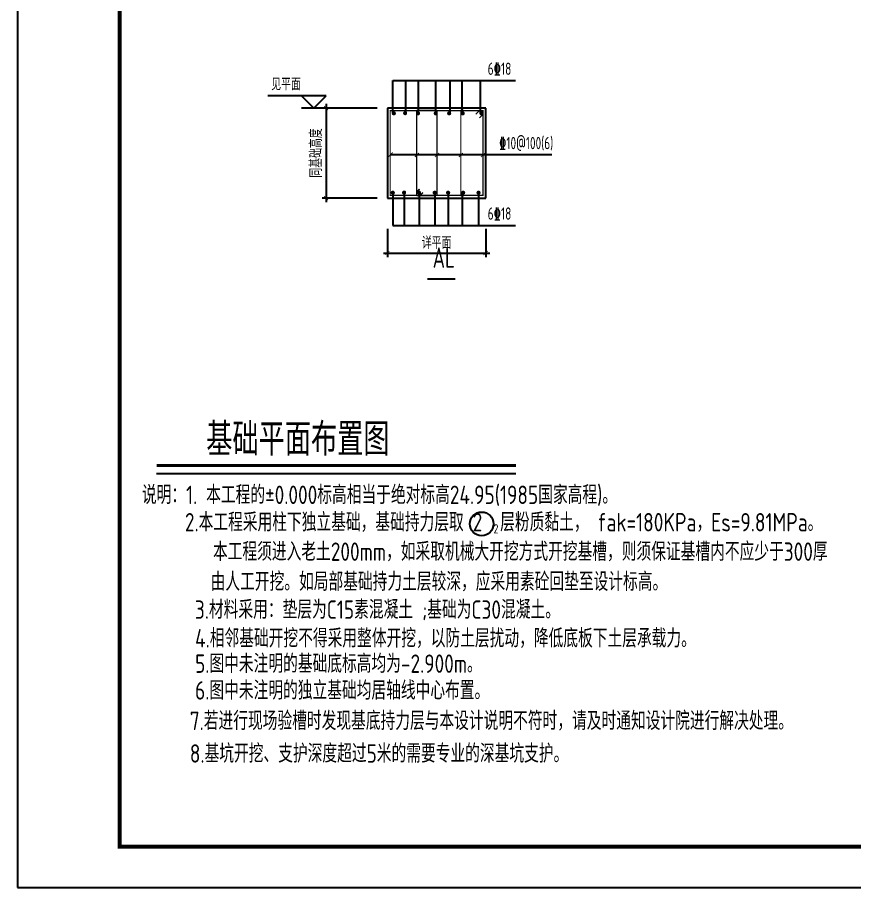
# Model space of a CAD drawing. Extents: x 169490 to 7584583, y -2399407 to 1374371.
# Drawn here: x 309432 to 329893, y 795791 to 817065 of the extents above; entities that cross this region are included whole.
import ezdxf
from ezdxf.enums import TextEntityAlignment as Align

# ---------------------------------------------------------------- set-up
doc = ezdxf.new("R2010")
doc.units = 0
doc.header["$LTSCALE"] = 100
doc.layers.get('0').update_dxf_attribs({"linetype": 'CONTINUOUS'})
doc.layers.get('DEFPOINTS').update_dxf_attribs({"linetype": 'CONTINUOUS'})
for name, color, linetype in [('BEAM_DE', 7, 'CONTINUOUS'), ('DIM', 3, 'CONTINUOUS'), ('S-SLAB-RTEXT', 7, 'CONTINUOUS'), ('TEXT', 7, 'CONTINUOUS'), ('THICK', 6, 'CONTINUOUS'), ('THIN', 190, 'CONTINUOUS'), ('图框', 140, 'CONTINUOUS'), ('文字', 7, 'CONTINUOUS'), ('门编号', 6, 'CONTINUOUS')]:
    doc.layers.add(name, color=color, linetype=linetype)
doc.layers.add('rein', color=10, linetype='CONTINUOUS', lineweight=18)
doc.styles.add('-宋体-结构', font='tssdeng2.shx', dxfattribs={"width": 0.8, "bigfont": 'hztxt.shx'})
doc.styles.add('TSSD_Dimension', font='Tssdeng.shx', dxfattribs={"width": 0.7, "bigfont": 'tssdchn.shx'})
doc.styles.add('TSSD_REIN', font='tssdeng.shx', dxfattribs={"width": 0.7, "bigfont": 'hztxt.shx'})
doc.dimstyles.new('TSSD_25_100', dxfattribs={"dimtxt": 300, "dimasz": 100, "dimexe": 100, "dimexo": 250, "dimgap": 100, "dimtad": 1, "dimdec": 0, "dimlfac": 0.25, "dimzin": 0, "dimdsep": 46, "dimtxsty": 'TSSD_Dimension', "dimblk": 'ARCHTICK', "dimcen": 0, "dimdle": 100, "dimclrt": 7, "dimadec": 0, "dimazin": 0, "dimtfac": 1, "dimtdec": 0, "dimtix": 1, "dimtmove": 2, "dimatfit": 3, "dimldrblk": 'ARCHTICK', "dimfxl": 1, "dimtolj": 1, "dimtzin": 0, "dimarcsym": 0})

# ---------------------------------------------------------------- blocks, each defined once
blk = doc.blocks.new('_ARCHTICK')
at = {"const_width": 0.15}
blk.add_lwpolyline([(-0.5, -0.5), (0.5, 0.5)], dxfattribs=at)
blk = doc.blocks.new('*D8628')
at = {"layer": 'DEFPOINTS', "color": 0, "transparency": 16777216}
for p in [(318477, 812149), (320877, 812149), (320877, 811305)]:
    blk.add_point(p, dxfattribs=at)
at = {"layer": 'DIM', "color": 0, "lineweight": -2, "transparency": 16777216}
for p, q in [((318477, 811899), (318477, 811205)), ((320877, 811899), (320877, 811205)), ((318377, 811305), (320977, 811305))]:
    blk.add_line(p, q, dxfattribs=at)
at = {"layer": 'DIM', "color": 0, "lineweight": -2, "transparency": 16777216, "xscale": 100, "yscale": 100, "zscale": 100, "rotation": 180}
blk.add_blockref('_ARCHTICK', (318477, 811305), dxfattribs=at)
at = {"layer": 'DIM', "color": 0, "lineweight": -2, "transparency": 16777216, "xscale": 100, "yscale": 100, "zscale": 100}
blk.add_blockref('_ARCHTICK', (320877, 811305), dxfattribs=at)
at = {"layer": 'DIM', "color": 7, "transparency": 16777216, "insert": (319677, 811555), "char_height": 300, "attachment_point": 5, "style": 'TSSD_Dimension'}
blk.add_mtext('\\A1;详平面', dxfattribs=at)
blk = doc.blocks.new('*D8629')
at = {"layer": 'DEFPOINTS', "color": 0, "transparency": 16777216}
for p in [(318477, 814849), (316977, 812649), (318477, 812649)]:
    blk.add_point(p, dxfattribs=at)
at = {"layer": 'DIM', "color": 0, "lineweight": -2, "transparency": 16777216}
for p, q in [((318227, 814849), (316877, 814849)), ((316977, 814949), (316977, 812549)), ((318227, 812649), (316877, 812649))]:
    blk.add_line(p, q, dxfattribs=at)
at = {"layer": 'DIM', "color": 0, "lineweight": -2, "transparency": 16777216, "xscale": 100, "yscale": 100, "zscale": 100}
for p, rotation in [((316977, 814849), 90), ((316977, 812649), 270)]:
    blk.add_blockref('_ARCHTICK', p, dxfattribs=dict(at, rotation=rotation))
at = {"layer": 'DIM', "color": 7, "transparency": 16777216, "insert": (316727, 813749), "char_height": 300, "attachment_point": 5, "rotation": 90, "style": 'TSSD_Dimension'}
blk.add_mtext('\\A1;同基础高度', dxfattribs=at)

msp = doc.modelspace()

# ---------------------------------------------------------------- linework, layer by layer
at = {"ltscale": 10}
msp.add_lwpolyline([(406537, 854191.4), (311932.1, 854191.4), (311932.1, 796791.4), (406537, 796791.4)], close=True, dxfattribs=at)
at = {"layer": 'BEAM_DE'}
for p, q in [((320877, 814849.4), (318477, 814849.4)), ((318477, 814849.4), (318477, 812649.4)), ((320877, 812649.4), (320877, 814849.4)), ((318477, 812649.4), (320877, 812649.4))]:
    msp.add_line(p, q, dxfattribs=at)
at = {"layer": 'rein'}
for p, q in [((319652.7, 814786.7), (319192.7, 814786.7)), ((320331, 814786.9), (320270.9, 814786.9)), ((319192.7, 812714.2), (319652.7, 812714.2)), ((320270.9, 812714.4), (320331, 812714.4))]:
    msp.add_line(p, q, dxfattribs=at)
for points, const_width in [([(320812, 814784.4), (320812, 812714.4), (318542, 812714.4), (318542, 814784.4), (320812, 814784.4)], 30), ([(319192.7, 814786.7), (319192.7, 812714.2)], 30), ([(319687.4, 812714.2), (319687.4, 814786.7)], 30), ([(320270.9, 814786.9), (320270.9, 812714.4)], 30), ([(320635.3, 814699.6), (320720.1, 814784.4)], 30), ([(320812, 814692.5), (320727.2, 814607.6)], 30), ([(319263.4, 812869.8), (319192.7, 812799.1)], 35), ([(319277.5, 812714.2), (319348.2, 812784.9)], 35)]:
    msp.add_lwpolyline(points, dxfattribs=dict(at, const_width=const_width))
at = {"layer": 'rein', "const_width": 50}
for points in [[(318607, 814719.4, 1), (318657, 814719.4, 1)], [(318882.9, 814722.7, 1), (318932.9, 814722.7, 1)], [(319198.6, 814720.5, 1), (319248.6, 814720.5, 1)], [(319630.5, 814719.4, 1), (319680.5, 814719.4, 1)], [(319959.4, 814719.4, 1), (320009.4, 814719.4, 1)], [(320291.6, 814718.1, 1), (320341.6, 814718.1, 1)], [(320747, 814719.4, 1), (320797, 814719.4, 1)], [(318582, 812779.4, 1), (318632, 812779.4, 1)], [(318857.9, 812782.7, 1), (318907.9, 812782.7, 1)], [(319224, 812779.4, 1), (319274, 812779.4, 1)], [(319605.5, 812779.4, 1), (319655.5, 812779.4, 1)], [(319934.4, 812779.4, 1), (319984.4, 812779.4, 1)], [(320301.6, 812779.4, 1), (320351.6, 812779.4, 1)], [(320677, 812779.4, 1), (320727, 812779.4, 1)]]:
    msp.add_lwpolyline(points, format="xyb", close=True, dxfattribs=at)
at = {"layer": 'S-SLAB-RTEXT'}
msp.add_circle((320778.2, 804683.2), 289.8, dxfattribs=at)
at = {"layer": 'TEXT'}
for p, q in [((318607, 814719.4), (318607, 815519.4)), ((318607, 815519.4), (321607, 815519.4)), ((318925.1, 814719.4), (318925.1, 815519.4)), ((319233.6, 814720.5), (319233.6, 815520.5)), ((319655.5, 814719.4), (319655.5, 815519.4)), ((320009.4, 814719.4), (320009.4, 815519.4)), ((320300.9, 814718.1), (320300.9, 815518.1)), ((320747, 814719.4), (320747, 815519.4)), ((318607, 812779.4), (318607, 811979.4)), ((318882.9, 812782.7), (318882.9, 811982.7)), ((319249, 812779.4), (319249, 811979.4)), ((319630.5, 812779.4), (319630.5, 811979.4)), ((319959.4, 812779.4), (319959.4, 811979.4)), ((320300.8, 812779.4), (320300.8, 811979.4)), ((320702, 812779.4), (320702, 811979.4)), ((318607, 811979.4), (321607, 811979.4))]:
    msp.add_line(p, q, dxfattribs=at)
at = {"layer": 'THICK', "const_width": 50}
msp.add_lwpolyline([(319454.3, 810667.9), (320134.1, 810667.9)], dxfattribs=at)
at = {"layer": 'THIN'}
for p, q in [((316977, 815149.4), (315548.6, 815149.4)), ((316677, 814849.4), (316377, 815149.4)), ((316677, 814849.4), (316977, 815149.4)), ((317477, 814849.4), (316377, 814849.4)), ((322496.3, 813701), (318542, 813701))]:
    msp.add_line(p, q, dxfattribs=at)
at = {"layer": 'THIN', "const_width": 20}
for points in [[(318503.4, 813662.4), (318603.4, 813762.4)], [(319142.7, 813651), (319242.7, 813751)], [(319637.4, 813651), (319737.4, 813751)], [(320220.9, 813651), (320320.9, 813751)], [(320762, 813651), (320862, 813751)]]:
    msp.add_lwpolyline(points, dxfattribs=at)
at = {"layer": '图框'}
msp.add_lwpolyline([(309432.1, 795791.4), (414532.1, 795791.4), (414532.1, 855191.4), (309432.1, 855191.4)], close=True, dxfattribs=at)
at = {"layer": '图框', "const_width": 100}
msp.add_lwpolyline([(311932.1, 796791.4), (413532.1, 796791.4), (413532.1, 854191.4), (311932.1, 854191.4)], close=True, dxfattribs=at)
at = {"layer": '文字'}
msp.add_line((312832.2, 805916.6), (321615.3, 805916.6), dxfattribs=at)
at = {"layer": '文字', "const_width": 75, "elevation": 0}
msp.add_lwpolyline([(312832.2, 806112.5), (321615.3, 806112.5)], dxfattribs=at)

# ---------------------------------------------------------------- texts
at = {"layer": 'S-SLAB-RTEXT', "style": '-宋体-结构', "width": 0.8}
for s, p in [('说明：1. 本工程的%%P0.000标高相当于绝对标高24.95(1985国家高程)。', (312474.1, 805167.9)), ('2.本工程采用柱下独立基础，基础持力层取 2  层粉质黏土， fak=180KPa，Es=9.81MPa。 ', (313525.5, 804498.6)), ('      本工程须进入老土200mm，如采取机械大开挖方式开挖基槽，则须保证基槽内不应少于300厚', (312900.1, 803779)), ('      由人工开挖。如局部基础持力土层较深，应采用素砼回垫至设计标高。', (312843.3, 803044.9)), ('    3.材料采用：垫层为C15素混凝土 ;基础为C30混凝土。 ', (312896.1, 802361.8)), ('    4.相邻基础开挖不得采用整体开挖，以防土层扰动，降低底板下土层承载力。', (312900.5, 801661.4)), ('    6.图中未注明的独立基础均居轴线中心布置。', (312900.5, 800387.5)), ('7.若进行现场验槽时发现基底持力层与本设计说明不符时，请及时通知设计院进行解决处理。', (313645.9, 799643.4)), ('8.基坑开挖、支护深度超过5米的需要专业的深基坑支护。', (313645.9, 798844.8))]:
    msp.add_text(s, height=450, dxfattribs=at).set_placement(p)
at = {"layer": 'S-SLAB-RTEXT', "color": 1, "style": '-宋体-结构', "width": 0.8}
for s, height, p in [('2', 225, (321070.5, 804449.3)), ('    5.图中未注明的基础底标高均为-2.900m。', 450, (312900.5, 801041.1))]:
    msp.add_text(s, height=height, dxfattribs=at).set_placement(p)
at = {"layer": 'TEXT', "style": 'TSSD_REIN', "width": 0.7}
for s, p in [('6%%13218', (320927, 815569.4)), ('见平面', (315635, 815192.4)), ('6%%13218', (320927, 812029.4))]:
    msp.add_text(s, height=300, dxfattribs=at).set_placement(p, align=Align.BOTTOM_LEFT)
msp.add_text('%%13210@100(6)', height=300, dxfattribs=at).set_placement((322528.4, 813752.2), align=Align.BOTTOM_RIGHT)
msp.add_text('AL', height=500, dxfattribs=at).set_placement((319852.6, 810792.9), align=Align.BOTTOM_CENTER)
at = {"layer": '门编号', "color": 7, "style": 'TSSD_REIN', "width": 0.8}
msp.add_text('基础平面布置图', height=800, dxfattribs=at).set_placement((314046.9, 806347.8))

# ---------------------------------------------------------------- dimensions: what is measured, and where the dimension line sits
at = {"layer": 'DIM'}
dim = msp.add_linear_dim(base=(316977, 812649.4), p1=(318477, 814849.4), p2=(318477, 812649.4), angle=90, text='同基础高度', dimstyle='TSSD_25_100', dxfattribs=at)
dim.commit()
dim.dimension.update_dxf_attribs({"geometry": '*D8629', "text_midpoint": (316727, 813749.4)})
dim = msp.add_linear_dim(base=(320877, 811304.8), p1=(318477, 812149.4), p2=(320877, 812149.4), text='详平面', dimstyle='TSSD_25_100', dxfattribs=at)
dim.commit()
dim.dimension.update_dxf_attribs({"geometry": '*D8628', "text_midpoint": (319677, 811554.8)})

doc.saveas('drawing.dxf')
